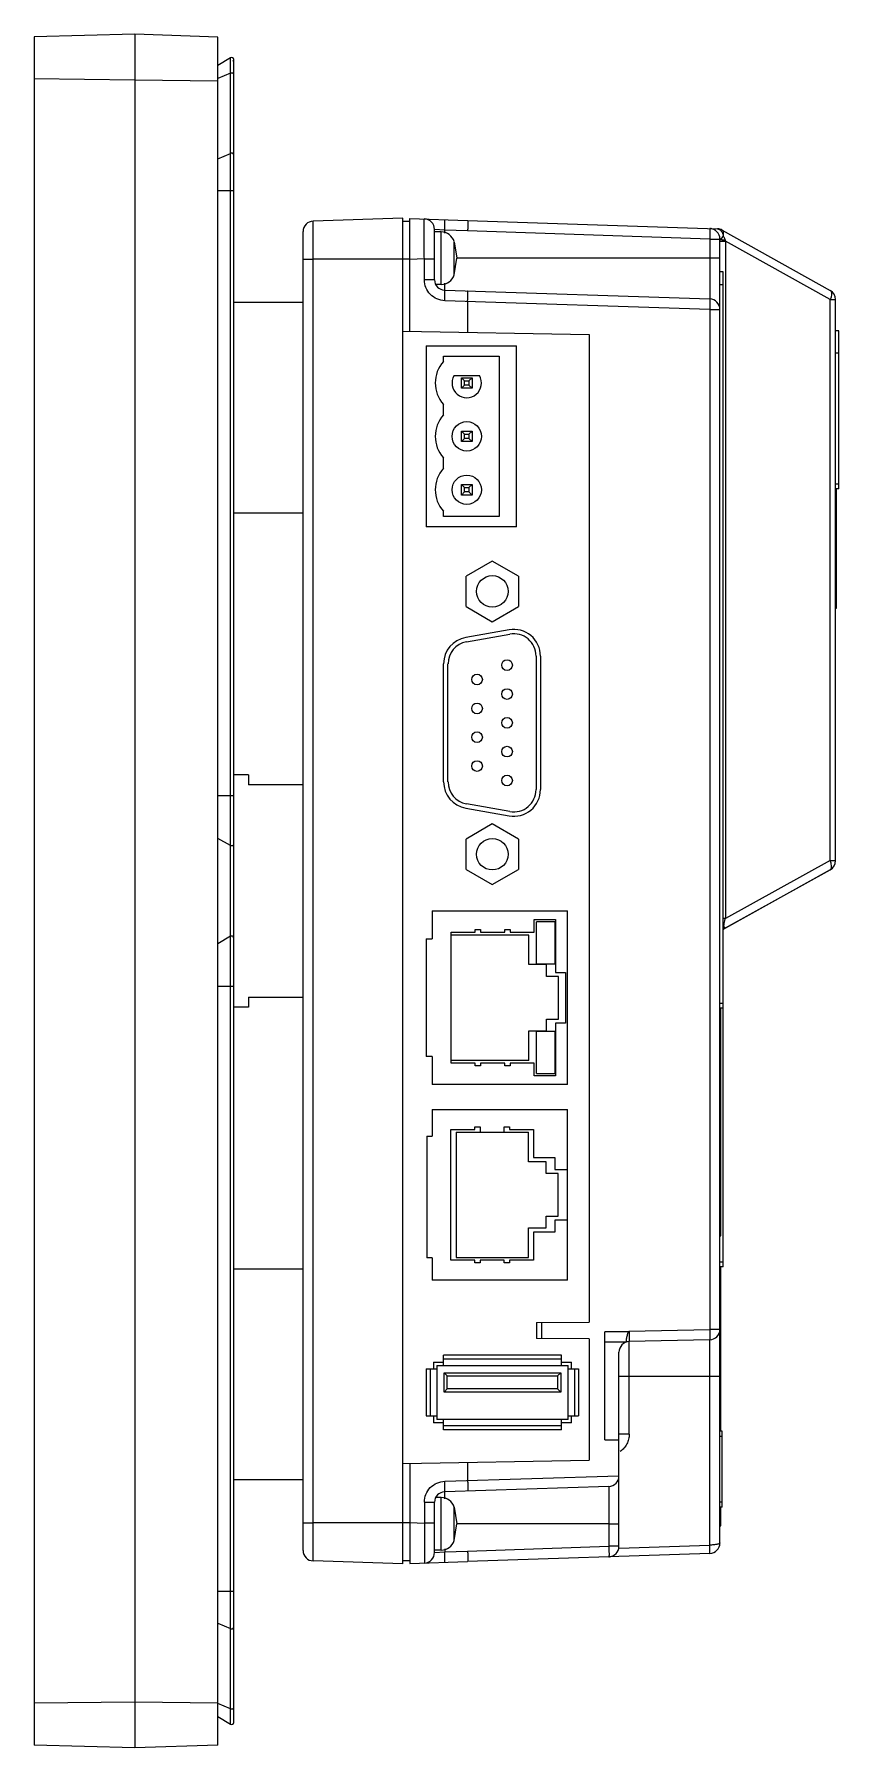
# Model space of a CAD drawing. Header units: millimetres. Extents: x 32 to 109, y 16 to 179.
import ezdxf

# ---------------------------------------------------------------- set-up
doc = ezdxf.new("R2010")
doc.units = ezdxf.units.MM
doc.header["$LTSCALE"] = 12.654193
doc.layers.get('0').update_dxf_attribs({"linetype": 'CONTINUOUS'})

msp = doc.modelspace()

# ---------------------------------------------------------------- linework, layer by layer
at = {"color": 7, "linetype": 'CONTINUOUS'}
for p, q in [((41.84, 178.8), (32.27, 178.56)), ((32.27, 178.56), (32.27, 174.56)), ((41.84, 178.8), (41.84, 15.8)), ((49.74, 178.54), (41.84, 178.8)), ((49.74, 16.06), (49.74, 178.54)), ((50.93, 176.57), (49.74, 175.84)), ((50.93, 18.03), (50.93, 176.57)), ((51.19, 176.25), (51.24, 176.39)), ((51.24, 18.21), (51.24, 176.39)), ((32.27, 174.56), (32.27, 20.05)), ((41.84, 174.42), (32.27, 174.56)), ((49.74, 174.35), (41.84, 174.42)), ((50.93, 175.11), (49.74, 174.6)), ((49.74, 166.95), (50.93, 167.47)), ((49.74, 163.95), (51.24, 163.95)), ((57.84, 34.57), (57.84, 160.03)), ((67.34, 161.3), (58.81, 161.03)), ((58.81, 33.57), (58.81, 161.03)), ((67.34, 33.3), (67.34, 161.3)), ((67.99, 161), (67.34, 161)), ((67.99, 150.54), (67.99, 161.28)), ((67.99, 161.28), (73.49, 161.09)), ((70.34, 155.45), (70.34, 160.24)), ((71.31, 160.17), (70.34, 160.24)), ((70.97, 160), (70.34, 160)), ((70.97, 155), (70.97, 160)), ((71.31, 159.89), (71.31, 160.17)), ((73.49, 160.09), (71.31, 160.17)), ((73.49, 161.09), (97.25, 160.3)), ((96.52, 159.32), (73.49, 160.09)), ((96.66, 160.31), (96.58, 160.32)), ((96.62, 160.31), (96.6, 160.31)), ((96.63, 160.31), (96.62, 160.31)), ((97.7, 160.17), (107.98, 154.43)), ((72.22, 158.88), (72.22, 159.07)), ((72.22, 155.93), (72.22, 158.88)), ((72.22, 159.07), (72.46, 157.5)), ((96.52, 159.32), (96.52, 153.62)), ((96.52, 159.32), (97.49, 159.32)), ((97.49, 35.28), (97.49, 159.32)), ((97.49, 159.13), (98.01, 159.13)), ((98.01, 159.13), (98.01, 94.69)), ((107.98, 153.56), (98.01, 159.13)), ((57.84, 157.4), (58.81, 157.4)), ((67.99, 157.4), (58.81, 157.4)), ((69.38, 157.44), (67.99, 157.38)), ((69.38, 155.45), (69.38, 157.44)), ((69.38, 157.44), (70.34, 157.44)), ((72.22, 155.93), (72.46, 157.5)), ((97.49, 157.5), (72.46, 157.5)), ((70.34, 155.45), (69.38, 155.45)), ((70.97, 155), (70.45, 155)), ((71.31, 154.45), (71.31, 155.11)), ((97.79, 156.2), (97.49, 156.2)), ((97.49, 155), (97.79, 155)), ((97.79, 86.15), (97.79, 156.2)), ((51.24, 153.32), (57.84, 153.32)), ((71.31, 154.45), (96.52, 153.62)), ((96.53, 152.62), (71.31, 153.45)), ((73.49, 153.38), (73.49, 150.45)), ((107.98, 100.19), (107.98, 153.56)), ((107.98, 153.56), (108.49, 153.56)), ((108.49, 100.19), (108.49, 153.56)), ((96.53, 152.62), (96.53, 55.6)), ((96.53, 152.62), (97.49, 152.62)), ((67.34, 150.55), (85.04, 150.24)), ((85.04, 150.24), (85.04, 56.3)), ((108.79, 150.6), (108.49, 150.6)), ((108.79, 135.55), (108.79, 150.6)), ((69.54, 149.17), (69.54, 131.93)), ((69.54, 149.17), (78.14, 149.17)), ((78.14, 131.93), (78.14, 149.17)), ((108.79, 148.46), (108.49, 148.46)), ((71.21, 147.67), (71.21, 148.17)), ((71.21, 148.17), (76.5, 148.17)), ((76.5, 148.17), (76.5, 132.93)), ((72.2, 146.33), (74.62, 146.33)), ((72.91, 145.13), (72.91, 146.13)), ((73.21, 145.83), (72.91, 146.13)), ((72.91, 146.13), (73.91, 146.13)), ((73.21, 145.43), (72.91, 145.13)), ((73.91, 145.13), (72.91, 145.13)), ((73.21, 145.43), (73.21, 145.83)), ((73.21, 145.83), (73.61, 145.83)), ((73.61, 145.43), (73.21, 145.43)), ((73.61, 145.83), (73.91, 146.13)), ((73.61, 145.83), (73.61, 145.43)), ((73.61, 145.43), (73.91, 145.13)), ((73.91, 146.13), (73.91, 145.13)), ((71.21, 142.59), (71.21, 143.59)), ((72.91, 140.05), (72.91, 141.05)), ((73.21, 140.75), (72.91, 141.05)), ((72.91, 141.05), (73.91, 141.05)), ((73.21, 140.35), (72.91, 140.05)), ((73.21, 140.35), (73.21, 140.75)), ((73.21, 140.75), (73.61, 140.75)), ((73.61, 140.35), (73.21, 140.35)), ((73.61, 140.75), (73.91, 141.05)), ((73.61, 140.75), (73.61, 140.35)), ((73.61, 140.35), (73.91, 140.05)), ((73.91, 141.05), (73.91, 140.05)), ((73.91, 140.05), (72.91, 140.05)), ((71.21, 137.51), (71.21, 138.51)), ((72.91, 134.97), (72.91, 135.97)), ((73.21, 135.67), (72.91, 135.97)), ((72.91, 135.97), (73.91, 135.97)), ((73.21, 135.27), (73.21, 135.67)), ((73.21, 135.67), (73.61, 135.67)), ((73.61, 135.67), (73.91, 135.97)), ((73.61, 135.67), (73.61, 135.27)), ((73.91, 135.97), (73.91, 134.97)), ((108.79, 136), (108.49, 136)), ((108.79, 135.55), (108.49, 135.55)), ((108.59, 124.2), (108.59, 135.55)), ((73.21, 135.27), (72.91, 134.97)), ((73.91, 134.97), (72.91, 134.97)), ((73.61, 135.27), (73.21, 135.27)), ((73.61, 135.27), (73.91, 134.97)), ((51.24, 133.29), (57.84, 133.29)), ((71.21, 132.93), (71.21, 133.43)), ((76.5, 132.93), (71.21, 132.93)), ((78.14, 131.93), (69.54, 131.93)), ((75.84, 128.69), (73.34, 127.24)), ((73.34, 124.36), (73.34, 127.24)), ((78.34, 127.24), (75.84, 128.69)), ((78.34, 127.24), (78.34, 124.36)), ((73.34, 124.36), (75.84, 122.91)), ((75.84, 122.91), (78.34, 124.36)), ((108.59, 124.74), (108.49, 124.74)), ((108.49, 124.2), (108.59, 124.2)), ((77.44, 122.15), (73.31, 121.42)), ((73.38, 121.01), (77.51, 121.74)), ((80.01, 119.65), (80.01, 106.95)), ((80.42, 119.65), (80.42, 106.95)), ((71.21, 107.68), (71.21, 118.92)), ((71.62, 107.68), (71.62, 118.92)), ((52.64, 108.35), (51.24, 108.35)), ((52.64, 108.35), (52.64, 107.4)), ((51.24, 106.35), (49.74, 106.35)), ((57.84, 107.4), (52.64, 107.4)), ((73.31, 105.18), (77.44, 104.45)), ((77.51, 104.86), (73.38, 105.59)), ((75.84, 103.69), (73.34, 102.24)), ((78.34, 102.24), (75.84, 103.69)), ((50.93, 101.62), (49.74, 102.31)), ((73.34, 99.36), (73.34, 102.24)), ((78.34, 102.24), (78.34, 99.36)), ((107.98, 100.19), (98.01, 94.69)), ((107.98, 100.19), (108.49, 100.19)), ((73.34, 99.36), (75.84, 97.91)), ((75.84, 97.91), (78.34, 99.36)), ((98.01, 93.81), (107.97, 99.32)), ((107.98, 99.3), (98.03, 93.78)), ((70.11, 95.41), (70.11, 92.74)), ((70.11, 95.41), (83, 95.41)), ((79.81, 94.58), (81.84, 94.58)), ((79.81, 93.37), (79.81, 94.58)), ((81.84, 94.58), (81.84, 89.56)), ((83, 78.9), (83, 95.41)), ((98.01, 94.69), (97.79, 94.69)), ((50.93, 92.99), (49.74, 92.29)), ((71.94, 93.37), (74.22, 93.37)), ((71.94, 80.93), (71.94, 93.37)), ((79.31, 93.11), (71.94, 93.11)), ((74.22, 93.63), (74.73, 93.63)), ((74.22, 93.37), (74.22, 93.63)), ((74.73, 93.63), (74.73, 93.37)), ((74.73, 93.37), (77.02, 93.37)), ((77.02, 93.63), (77.53, 93.63)), ((77.02, 93.37), (77.02, 93.63)), ((77.53, 93.63), (77.53, 93.37)), ((77.53, 93.37), (79.81, 93.37)), ((79.31, 90.3), (79.31, 93.11)), ((81.8, 94.36), (80.05, 94.36)), ((80.05, 90.38), (80.05, 94.36)), ((81.8, 94.36), (81.8, 90.38)), ((98.01, 93.81), (98, 93.77)), ((69.54, 92.74), (69.54, 81.56)), ((69.54, 92.74), (70.11, 92.74)), ((80.99, 90.3), (79.31, 90.3)), ((80.05, 90.38), (81.8, 90.38)), ((80.99, 89.18), (80.99, 90.3)), ((49.74, 88.25), (51.24, 88.25)), ((82.13, 89.18), (80.99, 89.18)), ((81.84, 89.56), (82.79, 89.56)), ((82.13, 85.12), (82.13, 89.18)), ((82.79, 89.56), (82.79, 84.74)), ((52.64, 87.2), (52.64, 86.26)), ((52.64, 87.2), (57.84, 87.2)), ((97.79, 86.6), (97.49, 86.6)), ((52.64, 86.26), (51.24, 86.26)), ((80.99, 85.12), (82.13, 85.12)), ((80.99, 84), (80.99, 85.12)), ((97.79, 86.15), (97.49, 86.15)), ((97.59, 64.5), (97.59, 86.15)), ((97.79, 61.54), (97.79, 86.15)), ((79.31, 84), (80.99, 84)), ((79.31, 81.19), (79.31, 84)), ((81.8, 83.93), (80.05, 83.93)), ((80.05, 79.94), (80.05, 83.93)), ((81.8, 83.93), (81.8, 79.94)), ((82.79, 84.74), (81.84, 84.74)), ((81.84, 84.74), (81.84, 79.72)), ((70.11, 81.56), (69.54, 81.56)), ((70.11, 81.56), (70.11, 78.9)), ((79.31, 81.19), (71.94, 81.19)), ((74.22, 80.93), (71.94, 80.93)), ((74.22, 80.67), (74.22, 80.93)), ((74.73, 80.67), (74.22, 80.67)), ((77.02, 80.93), (74.73, 80.93)), ((74.73, 80.93), (74.73, 80.67)), ((77.02, 80.67), (77.02, 80.93)), ((77.53, 80.67), (77.02, 80.67)), ((79.81, 80.93), (77.53, 80.93)), ((77.53, 80.93), (77.53, 80.67)), ((79.81, 79.72), (79.81, 80.93)), ((80.05, 79.94), (81.8, 79.94)), ((83, 78.9), (70.11, 78.9)), ((81.84, 79.72), (79.81, 79.72)), ((70.11, 76.53), (83, 76.53)), ((70.11, 76.53), (70.11, 73.99)), ((83, 60.27), (83, 76.53)), ((69.61, 73.99), (70.11, 73.99)), ((69.61, 73.99), (69.61, 62.4)), ((71.9, 74.62), (74.18, 74.62)), ((71.9, 62.18), (71.9, 74.62)), ((72.4, 74.36), (79.27, 74.36)), ((72.4, 74.36), (72.4, 62.44)), ((74.18, 74.88), (74.69, 74.88)), ((74.18, 74.62), (74.18, 74.88)), ((74.69, 74.88), (74.69, 74.36)), ((76.98, 74.88), (77.48, 74.88)), ((76.98, 74.36), (76.98, 74.88)), ((77.48, 74.88), (77.48, 74.62)), ((77.48, 74.62), (79.77, 74.62)), ((79.27, 71.55), (79.27, 74.36)), ((79.77, 74.62), (79.77, 71.96)), ((79.77, 71.96), (81.8, 71.96)), ((81.8, 71.96), (81.8, 70.81)), ((80.95, 71.55), (79.27, 71.55)), ((80.95, 70.43), (80.95, 71.55)), ((82.09, 70.43), (80.95, 70.43)), ((81.8, 70.81), (82.95, 70.81)), ((82.09, 66.37), (82.09, 70.43)), ((82.95, 70.81), (82.95, 65.99)), ((79.27, 65.25), (80.95, 65.25)), ((79.27, 62.44), (79.27, 65.25)), ((80.95, 66.37), (82.09, 66.37)), ((80.95, 65.25), (80.95, 66.37)), ((82.95, 65.99), (81.8, 65.99)), ((81.8, 65.99), (81.8, 64.85)), ((81.8, 64.85), (79.77, 64.85)), ((79.77, 64.85), (79.77, 62.18)), ((97.59, 65.02), (97.49, 65.02)), ((97.49, 64.5), (97.59, 64.5)), ((70.11, 62.4), (69.61, 62.4)), ((70.11, 62.4), (70.11, 60.27)), ((74.18, 62.18), (71.9, 62.18)), ((72.4, 62.44), (79.27, 62.44)), ((74.18, 61.92), (74.18, 62.18)), ((76.98, 62.18), (74.69, 62.18)), ((74.69, 62.18), (74.69, 61.92)), ((76.98, 61.92), (76.98, 62.18)), ((79.77, 62.18), (77.48, 62.18)), ((77.48, 62.18), (77.48, 61.92)), ((97.79, 61.99), (97.49, 61.99)), ((57.84, 61.32), (51.24, 61.32)), ((74.69, 61.92), (74.18, 61.92)), ((77.48, 61.92), (76.98, 61.92)), ((97.79, 61.54), (97.49, 61.54)), ((97.59, 45.93), (97.59, 61.54)), ((83, 60.27), (70.11, 60.27)), ((80.04, 56.26), (85.04, 56.3)), ((80.04, 56.26), (80.04, 54.74)), ((80.56, 54.74), (80.56, 56.26)), ((88.86, 55.43), (88.8, 55.37)), ((88.86, 55.43), (96.53, 55.6)), ((97.49, 55.6), (96.53, 55.6)), ((85.04, 54.7), (80.04, 54.74)), ((85.04, 54.7), (85.04, 43.16)), ((88.8, 55.37), (86.54, 55.37)), ((86.54, 45.1), (86.54, 55.37)), ((88.56, 54.37), (86.54, 54.37)), ((96.51, 54.6), (88.87, 54.43)), ((88.87, 45.64), (88.87, 54.43)), ((96.51, 54.6), (96.51, 35.08)), ((70.24, 52.48), (71.19, 52.48)), ((70.24, 52.48), (70.24, 51.84)), ((70.55, 52.16), (83.05, 52.16)), ((70.55, 52.16), (70.55, 47.04)), ((82.41, 53.16), (71.19, 53.16)), ((71.19, 52.16), (71.19, 53.16)), ((82.41, 52.78), (71.19, 52.78)), ((82.41, 52.16), (82.41, 53.16)), ((82.41, 52.48), (83.37, 52.48)), ((83.05, 47.04), (83.05, 52.16)), ((83.37, 51.84), (83.37, 52.48)), ((87.89, 34.96), (87.89, 53.43)), ((69.55, 51.84), (70.55, 51.84)), ((69.55, 51.84), (69.55, 47.36)), ((69.93, 51.84), (69.93, 47.36)), ((71.25, 51.48), (82.35, 51.48)), ((71.55, 51.18), (71.25, 51.48)), ((71.25, 49.64), (71.25, 51.48)), ((71.55, 51.18), (82.05, 51.18)), ((71.55, 49.94), (71.55, 51.18)), ((82.05, 51.18), (82.35, 51.48)), ((82.05, 51.18), (82.05, 49.94)), ((82.35, 51.48), (82.35, 49.64)), ((83.05, 51.84), (84.05, 51.84)), ((83.67, 51.84), (83.67, 47.36)), ((84.05, 51.84), (84.05, 47.36)), ((88.87, 51.11), (87.89, 51.11)), ((96.51, 51.12), (88.87, 51.11)), ((97.49, 51.12), (96.51, 51.12)), ((71.55, 49.94), (71.25, 49.64)), ((82.35, 49.64), (71.25, 49.64)), ((82.05, 49.94), (71.55, 49.94)), ((82.05, 49.94), (82.35, 49.64)), ((69.55, 47.36), (70.55, 47.36)), ((70.24, 47.36), (70.24, 46.72)), ((83.05, 47.36), (84.05, 47.36)), ((83.37, 46.72), (83.37, 47.36)), ((71.19, 46.72), (70.24, 46.72)), ((83.05, 47.04), (70.55, 47.04)), ((71.19, 46.04), (71.19, 47.04)), ((82.41, 46.42), (71.19, 46.42)), ((82.41, 46.04), (71.19, 46.04)), ((82.41, 46.04), (82.41, 47.04)), ((83.37, 46.72), (82.41, 46.72)), ((97.69, 45.93), (97.49, 45.93)), ((97.69, 38.67), (97.69, 45.93)), ((86.54, 45.1), (87.89, 45.1)), ((88.87, 45.64), (87.89, 45.64)), ((97.49, 45.43), (97.69, 45.43)), ((67.34, 42.85), (85.04, 43.16)), ((67.99, 42.86), (67.99, 37.22)), ((73.49, 42.96), (73.49, 41.22)), ((57.84, 41.29), (51.24, 41.29)), ((71.31, 41.15), (87.89, 41.68)), ((69.38, 39.15), (70.34, 39.15)), ((69.38, 39.15), (69.38, 33.37)), ((70.34, 34.37), (70.34, 39.15)), ((70.97, 39.6), (70.45, 39.6)), ((70.97, 34.6), (70.97, 39.6)), ((86.92, 40.65), (71.31, 40.15)), ((71.31, 39.49), (71.31, 40.15)), ((86.92, 40.65), (86.92, 34.96)), ((97.69, 39.17), (97.49, 39.17)), ((72.22, 38.48), (72.22, 38.67)), ((72.22, 35.53), (72.22, 38.48)), ((72.22, 38.67), (72.46, 37.1)), ((97.69, 38.67), (97.49, 38.67)), ((97.59, 36.9), (97.59, 38.67)), ((57.84, 37.2), (58.81, 37.2)), ((67.99, 37.2), (58.81, 37.2)), ((67.99, 37.22), (69.38, 37.17)), ((67.99, 37.22), (67.99, 33.32)), ((70.34, 37.17), (69.38, 37.17)), ((72.22, 35.53), (72.46, 37.1)), ((86.92, 37.1), (72.46, 37.1)), ((86.92, 37.1), (87.89, 37.1)), ((97.59, 37.4), (97.49, 37.4)), ((97.49, 36.9), (97.59, 36.9)), ((70.97, 34.6), (70.34, 34.6)), ((70.34, 34.37), (71.31, 34.43)), ((71.31, 34.71), (71.31, 34.43)), ((71.31, 34.43), (73.49, 34.51)), ((73.49, 34.51), (86.92, 34.96)), ((96.53, 34.28), (73.49, 33.51)), ((87.89, 34.96), (86.92, 34.96)), ((87.9, 34.79), (96.51, 35.08)), ((67.34, 33.3), (58.81, 33.57)), ((67.34, 33.6), (67.99, 33.6)), ((67.99, 33.32), (73.49, 33.51)), ((51.24, 30.65), (49.74, 30.65)), ((49.74, 27.65), (50.93, 27.13)), ((41.84, 20.13), (32.27, 20.05)), ((32.27, 20.05), (32.27, 16.05)), ((49.74, 20.03), (41.84, 20.13)), ((50.93, 19.49), (49.74, 20)), ((49.74, 18.76), (50.93, 18.03)), ((41.84, 15.8), (32.27, 16.05)), ((49.74, 16.06), (41.84, 15.8))]:
    msp.add_line(p, q, dxfattribs=at)
for centre, radius in [((73.41, 140.55), 1.4), ((73.41, 135.47), 1.4), ((75.84, 125.8), 1.5), ((77.24, 118.79), 0.508), ((74.39, 117.42), 0.508), ((77.24, 116.04), 0.508), ((74.39, 114.67), 0.508), ((77.24, 113.3), 0.508), ((74.39, 111.93), 0.508), ((77.24, 110.56), 0.508), ((74.39, 109.19), 0.508), ((77.24, 107.81), 0.508), ((75.84, 100.8), 1.5)]:
    msp.add_circle(centre, radius, dxfattribs=at)
for centre, radius, start, end in [((51.04, 176.39), 0.208, 0, 121.6777), ((58.84, 160.03), 1, 91.797, 180), ((69.34, 160.24), 1, 0, 88), ((70.97, 158.69), 1.31, 17.1018, 90), ((96.49, 159.32), 1, 0, 88.0804), ((97.22, 159.3), 1, 60.8338, 88.0804), ((97.23, 159.79), 0.483, 32.262, 36.9388), ((103.43, 160.69), 5.64, 194.9215, 196.1346), ((71.34, 155.45), 1, 180, 268.1066), ((70.97, 156.31), 1.31, 270, 342.8982), ((96.49, 152.62), 1, 0, 88.1066), ((107.49, 153.56), 1, 0, 60.8338), ((73.41, 145.63), 3, 137.1666, 222.8334), ((73.41, 145.63), 1.4, 150, 30), ((73.41, 140.55), 3, 137.1666, 222.8334), ((73.41, 135.47), 3, 137.1666, 222.8334), ((73.75, 118.92), 2.54, 100, 180), ((73.75, 118.92), 2.12, 100, 180), ((77.88, 119.65), 2.54, 0, 100), ((77.88, 119.65), 2.12, 0, 100), ((73.75, 107.68), 2.54, 180, 260), ((73.75, 107.68), 2.12, 180, 260), ((77.88, 106.95), 2.54, 260, 360), ((77.88, 106.95), 2.12, 260, 360), ((107.49, 100.19), 1, 298.8737, 360), ((107.49, 100.19), 1, 299.0311, 359.9604), ((98.49, 92.94), 1, 118.9339, 135.0127), ((98.49, 92.89), 1, 118.9964, 134.439), ((96.49, 55.6), 1, 271.3138, 359.9571), ((96.49, 55.6), 1, 271.2718, 360), ((88.89, 53.43), 1, 91.2718, 180), ((86.89, 41.65), 1, 271.8351, 360), ((71.34, 39.15), 1, 91.8351, 180), ((70.97, 38.29), 1.31, 17.1018, 90), ((58.84, 34.57), 1, 180.0366, 268.1632), ((69.34, 34.37), 1, 272, 360), ((70.97, 35.91), 1.31, 270, 342.8982), ((86.89, 34.96), 1, 271.9196, 360), ((96.49, 35.28), 1, 271.9196, 360), ((51.04, 18.21), 0.208, 238.3223, 360)]:
    msp.add_arc(centre, radius, start, end, dxfattribs=at)
for points, knots in [([(50.93, 175.11), (50.93, 175.12), (50.97, 175.13), (51.01, 175.14), (51.04, 175.14)], [0, 0, 0, 0, 0.242515, 1, 1, 1, 1]), ([(51.04, 175.14), (51.06, 175.14), (51.11, 175.13), (51.18, 175.1), (51.23, 175.05), (51.24, 175.01), (51.24, 174.99)], [0, 0, 0, 0, 0.287463, 0.55549, 0.79058, 1, 1, 1, 1]), ([(51.04, 167.49), (51.03, 167.49), (50.99, 167.49), (50.95, 167.48), (50.93, 167.47)], [0, 0, 0, 0, 0.25653, 1, 1, 1, 1]), ([(51.24, 167.34), (51.24, 167.36), (51.23, 167.4), (51.18, 167.45), (51.11, 167.48), (51.06, 167.49), (51.04, 167.49)], [0, 0, 0, 0, 0.20942, 0.44451, 0.712537, 1, 1, 1, 1]), ([(69.38, 157.44), (69.37, 157.68), (69.37, 158.17), (69.37, 158.87), (69.36, 159.43), (69.36, 159.84), (69.36, 160.11), (69.36, 160.36), (69.36, 160.58), (69.36, 160.78), (69.37, 160.92), (69.37, 161.01), (69.37, 161.07), (69.37, 161.12), (69.37, 161.16), (69.37, 161.19), (69.37, 161.21), (69.37, 161.23), (69.38, 161.23), (69.38, 161.24), (69.38, 161.24)], [0, 0, 0, 0, 0.195005, 0.382667, 0.555492, 0.634305, 0.707022, 0.772911, 0.831365, 0.881812, 0.923756, 0.941422, 0.956824, 0.969915, 0.980662, 0.98905, 0.995064, 0.998696, 0.999624, 1, 1, 1, 1]), ([(71.31, 160.17), (71.31, 160.23), (71.31, 160.36), (71.32, 160.55), (71.32, 160.72), (71.32, 160.87), (71.32, 160.97), (71.32, 161.05), (71.32, 161.09), (71.32, 161.12), (71.32, 161.15), (71.31, 161.16), (71.31, 161.17), (71.31, 161.17)], [0, 0, 0, 0, 0.194726, 0.381909, 0.554345, 0.7056, 0.829772, 0.88025, 0.922284, 0.95541, 0.97941, 0.994175, 1, 1, 1, 1]), ([(73.49, 161.09), (73.49, 161.09), (73.5, 161.08), (73.5, 161.07), (73.5, 161.04), (73.5, 161.01), (73.5, 160.97), (73.5, 160.9), (73.51, 160.79), (73.5, 160.64), (73.5, 160.47), (73.5, 160.28), (73.49, 160.16), (73.49, 160.09)], [0, 0, 0, 0, 0.005808, 0.02053, 0.044503, 0.077634, 0.119603, 0.169999, 0.294211, 0.44543, 0.617957, 0.80541, 1, 1, 1, 1]), ([(96.53, 160.32), (96.53, 160.32), (96.53, 160.31), (96.53, 160.3), (96.53, 160.27), (96.54, 160.24), (96.54, 160.2), (96.54, 160.13), (96.54, 160.02), (96.54, 159.87), (96.54, 159.7), (96.53, 159.51), (96.53, 159.38), (96.52, 159.32)], [0, 0, 0, 0, 0.005802, 0.020524, 0.044499, 0.077632, 0.119603, 0.17, 0.294216, 0.445436, 0.617963, 0.805414, 1, 1, 1, 1]), ([(97.25, 160.3), (97.28, 160.29), (97.35, 160.28), (97.45, 160.24), (97.54, 160.17), (97.59, 160.11), (97.61, 160.08)], [0, 0, 0, 0, 0.228758, 0.467058, 0.721625, 1, 1, 1, 1]), ([(97.64, 160.05), (97.66, 160.02), (97.7, 159.94), (97.76, 159.79), (97.8, 159.68), (97.81, 159.61)], [0, 0, 0, 0, 0.231085, 0.603011, 1, 1, 1, 1]), ([(97.81, 159.61), (97.82, 159.68), (97.84, 159.8), (97.83, 159.96), (97.79, 160.09), (97.73, 160.15), (97.7, 160.17)], [0, 0, 0, 0, 0.325601, 0.598582, 0.817865, 1, 1, 1, 1]), ([(97.49, 159.32), (97.49, 159.32), (97.51, 159.32), (97.52, 159.33), (97.56, 159.34), (97.61, 159.36), (97.66, 159.4), (97.75, 159.47), (97.79, 159.55), (97.81, 159.61)], [0, 0, 0, 0, 0.016394, 0.067155, 0.15055, 0.265016, 0.409033, 0.581198, 1, 1, 1, 1]), ([(97.49, 159.32), (97.49, 159.31), (97.52, 159.3), (97.53, 159.29), (97.55, 159.29)], [0, 0, 0, 0, 0.31872, 1, 1, 1, 1]), ([(97.55, 159.29), (97.57, 159.28), (97.63, 159.27), (97.77, 159.25), (97.89, 159.25), (97.97, 159.24)], [0, 0, 0, 0, 0.169184, 0.396614, 1, 1, 1, 1]), ([(97.81, 159.61), (97.82, 159.58), (97.89, 159.47), (97.95, 159.34), (97.97, 159.24)], [0, 0, 0, 0, 0.255003, 1, 1, 1, 1]), ([(71.31, 153.45), (71.06, 153.46), (70.55, 153.58), (69.9, 154.03), (69.48, 154.68), (69.38, 155.2), (69.38, 155.45)], [0, 0, 0, 0, 0.249884, 0.499855, 0.749905, 1, 1, 1, 1]), ([(71.31, 153.45), (71.31, 153.52), (71.32, 153.65), (71.32, 153.83), (71.32, 154), (71.32, 154.15), (71.32, 154.26), (71.32, 154.33), (71.32, 154.37), (71.32, 154.41), (71.32, 154.43), (71.31, 154.44), (71.31, 154.45), (71.31, 154.45)], [0, 0, 0, 0, 0.194682, 0.381824, 0.554224, 0.705452, 0.829607, 0.880082, 0.922118, 0.955254, 0.979272, 0.994074, 1, 1, 1, 1]), ([(73.49, 153.38), (73.49, 153.45), (73.5, 153.57), (73.5, 153.76), (73.5, 153.93), (73.51, 154.08), (73.5, 154.19), (73.5, 154.26), (73.5, 154.3), (73.5, 154.33), (73.5, 154.36), (73.5, 154.37), (73.49, 154.38), (73.49, 154.38)], [0, 0, 0, 0, 0.194573, 0.382009, 0.554522, 0.705731, 0.829938, 0.880333, 0.922305, 0.955441, 0.979422, 0.994159, 1, 1, 1, 1]), ([(96.52, 153.62), (96.53, 153.62), (96.53, 153.61), (96.53, 153.6), (96.53, 153.57), (96.54, 153.54), (96.54, 153.5), (96.54, 153.43), (96.54, 153.32), (96.54, 153.17), (96.54, 153), (96.53, 152.81), (96.53, 152.68), (96.53, 152.62)], [0, 0, 0, 0, 0.005826, 0.020557, 0.044536, 0.077671, 0.119643, 0.17004, 0.294251, 0.445464, 0.617982, 0.805423, 1, 1, 1, 1]), ([(107.98, 154.43), (108, 154.42), (108.04, 154.39), (108.08, 154.31), (108.11, 154.22), (108.12, 154.06), (108.08, 153.84), (108.02, 153.66), (107.98, 153.56)], [0, 0, 0, 0, 0.078782, 0.166146, 0.267458, 0.385054, 0.667803, 1, 1, 1, 1]), ([(51.24, 101.78), (51.24, 101.76), (51.23, 101.71), (51.17, 101.62), (51.09, 101.59), (51.04, 101.59)], [0, 0, 0, 0, 0.246503, 0.496347, 1, 1, 1, 1]), ([(108.11, 99.59), (108.11, 99.68), (108.09, 99.89), (108.02, 100.09), (107.98, 100.19)], [0, 0, 0, 0, 0.453327, 1, 1, 1, 1]), ([(108.05, 99.39), (108.06, 99.4), (108.09, 99.46), (108.1, 99.53), (108.11, 99.59)], [0, 0, 0, 0, 0.22003, 1, 1, 1, 1]), ([(107.97, 99.31), (107.98, 99.32), (108.01, 99.33), (108.04, 99.36), (108.05, 99.39)], [0, 0, 0, 0, 0.242303, 1, 1, 1, 1]), ([(97.89, 93.87), (97.88, 93.88), (97.88, 93.93), (97.87, 94.05), (97.9, 94.23), (97.94, 94.46), (97.98, 94.61), (98.01, 94.69)], [0, 0, 0, 0, 0.073615, 0.1706, 0.421515, 0.70846, 1, 1, 1, 1]), ([(51.24, 92.82), (51.24, 92.84), (51.23, 92.9), (51.17, 92.98), (51.09, 93.02), (51.04, 93.02)], [0, 0, 0, 0, 0.246503, 0.496347, 1, 1, 1, 1]), ([(98.01, 93.82), (98, 93.81), (97.97, 93.8), (97.94, 93.8), (97.91, 93.82), (97.89, 93.85), (97.89, 93.87)], [0, 0, 0, 0, 0.247765, 0.458201, 0.685479, 1, 1, 1, 1]), ([(88.86, 55.43), (88.86, 55.36), (88.85, 55.23), (88.85, 55.05), (88.85, 54.88), (88.85, 54.73), (88.85, 54.62), (88.86, 54.55), (88.86, 54.51), (88.86, 54.47), (88.86, 54.45), (88.87, 54.44), (88.87, 54.43), (88.87, 54.43)], [0, 0, 0, 0, 0.194946, 0.382323, 0.554892, 0.706203, 0.830335, 0.880757, 0.922714, 0.955741, 0.979627, 0.99427, 1, 1, 1, 1]), ([(96.53, 55.6), (96.53, 55.53), (96.53, 55.4), (96.53, 55.22), (96.53, 55.05), (96.53, 54.9), (96.53, 54.79), (96.53, 54.72), (96.53, 54.68), (96.52, 54.64), (96.52, 54.62), (96.52, 54.61), (96.52, 54.6), (96.51, 54.6)], [0, 0, 0, 0, 0.194556, 0.381989, 0.554507, 0.705726, 0.829945, 0.880345, 0.922321, 0.955459, 0.97944, 0.994173, 1, 1, 1, 1]), ([(88.8, 55.37), (88.78, 55.35), (88.74, 55.29), (88.71, 55.2), (88.68, 55.1), (88.65, 54.98), (88.62, 54.84), (88.59, 54.71), (88.58, 54.61), (88.57, 54.55), (88.56, 54.5), (88.56, 54.45), (88.56, 54.42), (88.56, 54.4), (88.56, 54.39), (88.56, 54.38), (88.56, 54.38), (88.56, 54.37), (88.56, 54.37), (88.56, 54.37)], [0, 0, 0, 0, 0.096113, 0.192752, 0.286838, 0.378637, 0.551841, 0.704275, 0.77077, 0.829851, 0.88085, 0.923248, 0.956598, 0.96977, 0.980586, 0.989038, 0.995107, 0.998771, 1, 1, 1, 1]), ([(88.87, 45.64), (88.87, 45.47), (88.83, 45.15), (88.65, 44.69), (88.37, 44.29), (88.13, 44.07), (87.99, 43.98)], [0, 0, 0, 0, 0.250046, 0.500012, 0.75002, 1, 1, 1, 1]), ([(69.38, 39.15), (69.38, 39.4), (69.48, 39.92), (69.9, 40.58), (70.55, 41.02), (71.06, 41.14), (71.31, 41.15)], [0, 0, 0, 0, 0.250105, 0.500097, 0.750036, 1, 1, 1, 1]), ([(71.31, 40.15), (71.31, 40.15), (71.31, 40.16), (71.32, 40.17), (71.32, 40.2), (71.32, 40.23), (71.32, 40.27), (71.32, 40.34), (71.33, 40.45), (71.32, 40.6), (71.32, 40.77), (71.32, 40.96), (71.31, 41.08), (71.31, 41.15)], [0, 0, 0, 0, 0.005926, 0.020728, 0.044747, 0.077882, 0.119919, 0.170395, 0.294551, 0.445779, 0.618178, 0.80532, 1, 1, 1, 1]), ([(73.49, 41.22), (73.49, 41.15), (73.5, 41.03), (73.5, 40.84), (73.5, 40.67), (73.51, 40.52), (73.5, 40.41), (73.5, 40.34), (73.5, 40.3), (73.5, 40.27), (73.5, 40.24), (73.49, 40.23), (73.49, 40.22), (73.49, 40.22)], [0, 0, 0, 0, 0.194536, 0.38194, 0.554426, 0.705614, 0.82981, 0.880204, 0.922178, 0.95532, 0.979315, 0.99408, 1, 1, 1, 1]), ([(71.31, 33.43), (71.31, 33.43), (71.32, 33.44), (71.32, 33.46), (71.32, 33.48), (71.32, 33.51), (71.32, 33.56), (71.32, 33.63), (71.33, 33.74), (71.32, 33.89), (71.32, 34.06), (71.32, 34.24), (71.31, 34.37), (71.31, 34.43)], [0, 0, 0, 0, 0.005769, 0.020513, 0.044503, 0.077624, 0.119656, 0.170135, 0.294316, 0.445588, 0.618043, 0.805251, 1, 1, 1, 1]), ([(73.49, 34.51), (73.49, 34.45), (73.5, 34.32), (73.5, 34.13), (73.5, 33.96), (73.51, 33.81), (73.5, 33.7), (73.5, 33.63), (73.5, 33.59), (73.5, 33.56), (73.5, 33.53), (73.5, 33.52), (73.49, 33.51), (73.49, 33.51)], [0, 0, 0, 0, 0.19461, 0.382082, 0.554627, 0.70586, 0.830081, 0.880477, 0.922446, 0.955573, 0.979537, 0.994241, 1, 1, 1, 1]), ([(86.92, 34.96), (86.93, 34.9), (86.93, 34.77), (86.93, 34.58), (86.94, 34.41), (86.94, 34.26), (86.94, 34.15), (86.94, 34.08), (86.94, 34.04), (86.93, 34.01), (86.93, 33.98), (86.93, 33.97), (86.93, 33.96), (86.93, 33.96)], [0, 0, 0, 0, 0.194607, 0.382079, 0.554625, 0.705861, 0.830085, 0.880484, 0.922455, 0.955584, 0.979549, 0.994252, 1, 1, 1, 1]), ([(97.49, 35.28), (97.49, 35.27), (97.48, 35.25), (97.45, 35.22), (97.4, 35.2), (97.32, 35.17), (97.2, 35.14), (97.06, 35.12), (96.82, 35.09), (96.64, 35.08), (96.51, 35.08)], [0, 0, 0, 0, 0.041194, 0.069859, 0.105375, 0.197994, 0.318704, 0.464446, 0.630601, 1, 1, 1, 1]), ([(96.53, 34.28), (96.53, 34.28), (96.53, 34.29), (96.53, 34.3), (96.53, 34.32), (96.53, 34.35), (96.53, 34.38), (96.54, 34.44), (96.54, 34.52), (96.54, 34.64), (96.53, 34.78), (96.53, 34.93), (96.53, 35.03), (96.53, 35.08)], [0, 0, 0, 0, 0.005502, 0.020277, 0.044337, 0.077515, 0.119579, 0.170075, 0.294277, 0.44557, 0.618043, 0.805256, 1, 1, 1, 1]), ([(87, 33.96), (87.01, 33.96), (87.02, 33.97), (87.02, 33.97), (87.02, 33.98)], [0, 0, 0, 0, 0.725468, 1, 1, 1, 1]), ([(50.93, 27.13), (50.93, 27.13), (50.97, 27.12), (51.01, 27.11), (51.04, 27.11)], [0, 0, 0, 0, 0.242515, 1, 1, 1, 1]), ([(51.04, 27.11), (51.06, 27.11), (51.11, 27.12), (51.18, 27.15), (51.23, 27.2), (51.24, 27.24), (51.24, 27.26)], [0, 0, 0, 0, 0.287383, 0.555486, 0.790591, 1, 1, 1, 1]), ([(51.24, 19.61), (51.24, 19.59), (51.23, 19.55), (51.18, 19.5), (51.11, 19.47), (51.06, 19.47), (51.04, 19.47)], [0, 0, 0, 0, 0.209409, 0.444514, 0.712617, 1, 1, 1, 1]), ([(51.04, 19.47), (51.03, 19.47), (50.99, 19.47), (50.95, 19.48), (50.93, 19.49)], [0, 0, 0, 0, 0.25653, 1, 1, 1, 1])]:
    msp.add_open_spline(points, degree=3, knots=knots, dxfattribs=at)
for points in [[(51.04, 101.59), (51, 101.59), (50.96, 101.6), (50.93, 101.62)], [(51.04, 93.02), (51, 93.02), (50.96, 93.01), (50.93, 92.99)]]:
    msp.add_open_spline(points, degree=3, dxfattribs=at)

doc.saveas('drawing.dxf')
